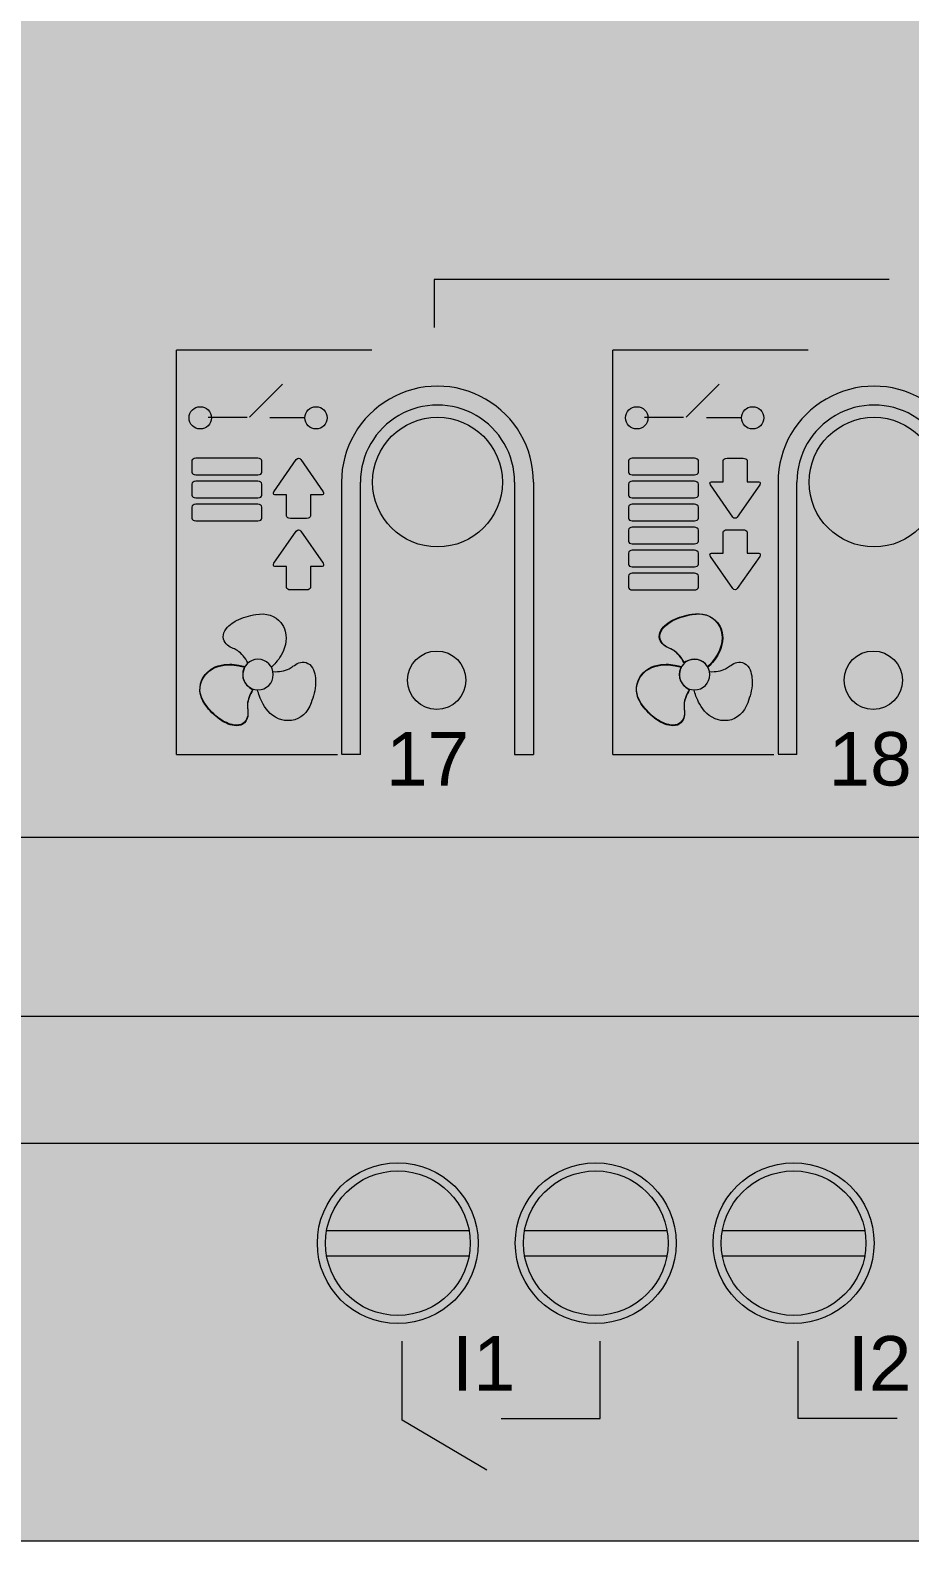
# Model space of a CAD drawing. Header units: millimetres. Extents: x 0 to 212, y 0 to 90.
# Drawn here: x 65.95 to 94.16, y 0 to 48.48 of the extents above; entities that cross this region are included whole.
import ezdxf

# ---------------------------------------------------------------- set-up
doc = ezdxf.new("R2010")
doc.units = ezdxf.units.MM
doc.styles.add('ZENNIO_PRINT', font='arial.ttf')

# ---------------------------------------------------------------- blocks, each defined once
blk = doc.blocks.new('ZENNIO_MAXINBOX_24_COLOURS')
at = {"true_color": 0xd7d9de}
blk.add_hatch(color=254, dxfattribs=at).paths.add_polyline_path([(0, -45), (211.6, -45), (211.6, 45), (0, 45)])
at = {"true_color": 0xe7e8ec}
blk.add_hatch(color=254, dxfattribs=at).paths.add_polyline_path([(0, -22.429), (211.6, -22.429), (211.6, 22.571), (0, 22.571)])
at = {"true_color": 0xcccfd6}
h = blk.add_hatch(color=254, dxfattribs=at)
edge = h.paths.add_edge_path()
edge.add_arc((79.015, -11.026), 2.081, 0, 360)
at = {"true_color": 0xfafbfd}
h = blk.add_hatch(color=7, dxfattribs=at)
edge = h.paths.add_edge_path()
edge.add_arc((79.015, -11.026), 1.861, 0, 360)
at = {"true_color": 0xcccfd6}
h = blk.add_hatch(color=254, dxfattribs=at)
edge = h.paths.add_edge_path()
edge.add_arc((93.015, -11.026), 2.081, 0, 360)
at = {"true_color": 0xfafbfd}
h = blk.add_hatch(color=7, dxfattribs=at)
edge = h.paths.add_edge_path()
edge.add_arc((93.015, -11.026), 1.861, 0, 360)
at = {"true_color": 0xffffff}
h = blk.add_hatch(color=7, dxfattribs=at)
edge = h.paths.add_edge_path()
edge.add_arc((78.655, -10.676), 1.16, 0, 360)
h = blk.add_hatch(color=7, dxfattribs=at)
edge = h.paths.add_edge_path()
edge.add_arc((92.655, -10.676), 1.16, 0, 360)
at = {"true_color": 0x223422}
h = blk.add_hatch(color=250, dxfattribs=at)
edge = h.paths.add_edge_path()
edge.add_arc((78.99, -17.383), 0.936, 0, 360)
h = blk.add_hatch(color=250, dxfattribs=at)
edge = h.paths.add_edge_path()
edge.add_arc((92.99, -17.383), 0.936, 0, 360)
at = {"true_color": 0x326927}
h = blk.add_hatch(color=89, dxfattribs=at)
edge = h.paths.add_edge_path()
edge.add_arc((79.17, -17.383), 0.515, 0, 360)
h = blk.add_hatch(color=89, dxfattribs=at)
edge = h.paths.add_edge_path()
edge.add_arc((93.17, -17.383), 0.515, 0, 360)
at = {"true_color": 0xc7cad0}
blk.add_hatch(color=9, dxfattribs=at).paths.add_polyline_path([(0, -28.172), (211.6, -28.172), (211.6, -22.429), (0, -22.429)])
at = {"true_color": 0xb9bcc3}
blk.add_hatch(color=9, dxfattribs=at).paths.add_polyline_path([(9.504, -32.245), (190.547, -32.245), (190.547, -28.172), (9.504, -28.172)])
at = {"true_color": 0xcbcdd3}
blk.add_hatch(color=254, dxfattribs=at).paths.add_polyline_path([(9.504, -45), (190.547, -45), (190.547, -32.245), (9.504, -32.245)])
at = {"true_color": 0x5d6365}
h = blk.add_hatch(color=251, dxfattribs=at)
edge = h.paths.add_edge_path()
edge.add_arc((77.742, -35.449), 2.58, 0, 360)
h = blk.add_hatch(color=251, dxfattribs=at)
edge = h.paths.add_edge_path()
edge.add_arc((84.091, -35.449), 2.58, 0, 360)
h = blk.add_hatch(color=251, dxfattribs=at)
edge = h.paths.add_edge_path()
edge.add_arc((90.436, -35.449), 2.58, 0, 360)
at = {"true_color": 0xb1b8b9}
h = blk.add_hatch(color=253, dxfattribs=at)
edge = h.paths.add_edge_path()
edge.add_arc((77.742, -35.449), 2.32, 0, 360)
h = blk.add_hatch(color=253, dxfattribs=at)
edge = h.paths.add_edge_path()
edge.add_arc((84.091, -35.449), 2.32, 0, 360)
h = blk.add_hatch(color=253, dxfattribs=at)
edge = h.paths.add_edge_path()
edge.add_arc((90.436, -35.449), 2.32, 0, 360)
at = {"true_color": 0x494f50}
for points in [[(75.458, -35.852), (80.026, -35.852), (80.026, -35.046), (75.458, -35.046)], [(81.807, -35.852), (86.375, -35.852), (86.375, -35.046), (81.807, -35.046)], [(88.152, -35.852), (92.72, -35.852), (92.72, -35.046), (88.152, -35.046)]]:
    blk.add_hatch(color=251, dxfattribs=at).paths.add_polyline_path(points)
blk = doc.blocks.new('ZIO-MB24_ENVOLVENTE')
at = {"color": 250, "lineweight": 18, "true_color": 0x3a3d42}
for p, q in [((75.936, -11.026), (75.936, -19.751)), ((76.543, -19.768), (76.543, -11.026)), ((81.487, -11.026), (81.487, -19.768)), ((82.094, -11.026), (82.094, -19.768)), ((89.936, -11.026), (89.936, -19.751)), ((90.543, -19.768), (90.543, -11.026)), ((76.543, -19.768), (75.936, -19.768)), ((81.487, -19.768), (82.094, -19.768)), ((90.543, -19.768), (89.936, -19.768)), ((90.543, -19.768), (89.936, -19.768)), ((211.6, -22.429), (0, -22.429)), ((190.547, -28.172), (9.504, -28.172)), ((9.504, -32.245), (190.547, -32.245)), ((0, -45), (211.6, -45))]:
    blk.add_line(p, q, dxfattribs=at)
for points in [[(75.457, -35.046), (80.027, -35.046)], [(81.806, -35.046), (86.376, -35.046)], [(88.151, -35.046), (92.721, -35.046)], [(75.457, -35.852), (80.027, -35.852)], [(81.806, -35.852), (86.376, -35.852)], [(88.151, -35.852), (92.721, -35.852)]]:
    blk.add_lwpolyline(points, dxfattribs=at)
for centre, radius in [((79.015, -11.026), 2.081), ((93.015, -11.026), 2.081), ((78.99, -17.383), 0.936), ((92.99, -17.383), 0.936), ((77.742, -35.449), 2.58), ((84.091, -35.449), 2.58), ((90.436, -35.449), 2.58), ((77.742, -35.449), 2.32), ((84.091, -35.449), 2.32), ((90.436, -35.449), 2.32)]:
    blk.add_circle(centre, radius, dxfattribs=at)
for centre, radius, end in [((79.015, -11.026), 3.079, 179.9989), ((93.015, -11.026), 3.079, 179.9989), ((79.015, -11.026), 2.472, 180.0034), ((93.015, -11.026), 2.472, 180.0034)]:
    blk.add_arc(centre, radius, 359.9989, end, dxfattribs=at)
blk = doc.blocks.new('ZIO-MB24_SERIGRAFIA')
at = {"lineweight": 15, "true_color": 0x161719}
h = blk.add_hatch(color=250, dxfattribs=at)
h.dxf.hatch_style = 1
h.paths.add_polyline_path([(71.762, -8.964, 1), (71.049, -8.964, 1)])
h = blk.add_hatch(color=250, dxfattribs=at)
h.dxf.hatch_style = 1
h.paths.add_polyline_path([(75.476, -8.964, 1), (74.763, -8.964, 1)])
h = blk.add_hatch(color=250, dxfattribs=at)
h.dxf.hatch_style = 1
h.paths.add_polyline_path([(85.762, -8.964, 1), (85.049, -8.964, 1)])
h = blk.add_hatch(color=250, dxfattribs=at)
h.dxf.hatch_style = 1
h.paths.add_polyline_path([(89.476, -8.964, 1), (88.763, -8.964, 1)])
h = blk.add_hatch(color=250, dxfattribs=at)
h.dxf.hatch_style = 2
edge = h.paths.add_edge_path()
edge.add_spline(control_points=[(71.262, -10.259), (71.194, -10.259), (71.138, -10.299), (71.138, -10.348), (71.138, -10.348), (71.138, -10.348), (71.138, -10.348), (71.138, -10.348), (71.138, -10.704), (71.138, -10.704), (71.138, -10.752), (71.194, -10.792), (71.262, -10.792), (71.262, -10.792), (71.262, -10.792), (71.262, -10.792), (71.262, -10.792), (73.256, -10.792), (73.256, -10.792), (73.325, -10.792), (73.381, -10.752), (73.381, -10.704), (73.381, -10.704), (73.381, -10.704), (73.381, -10.704), (73.381, -10.704), (73.381, -10.348), (73.381, -10.348), (73.381, -10.299), (73.325, -10.259), (73.256, -10.259), (73.256, -10.259), (73.256, -10.259), (73.256, -10.259), (73.256, -10.259), (71.262, -10.259), (71.262, -10.259)], knot_values=[0, 0, 0, 0, 1, 1, 1, 2, 2, 2, 3, 3, 3, 4, 4, 4, 5, 5, 5, 6, 6, 6, 7, 7, 7, 8, 8, 8, 9, 9, 9, 10, 10, 10, 11, 11, 11, 12, 12, 12, 12], degree=3, periodic=0)
h = blk.add_hatch(color=250, dxfattribs=at)
h.dxf.hatch_style = 2
edge = h.paths.add_edge_path()
edge.add_spline(control_points=[(75.345, -11.336), (75.345, -11.336), (74.628, -10.302), (74.628, -10.302), (74.589, -10.246), (74.526, -10.246), (74.488, -10.302), (74.488, -10.302), (73.771, -11.336), (73.771, -11.336), (73.735, -11.387), (73.747, -11.429), (73.796, -11.436), (73.796, -11.436), (74.175, -11.436), (74.175, -11.436), (74.175, -11.436), (74.175, -12.118), (74.175, -12.118), (74.175, -12.157), (74.232, -12.189), (74.302, -12.189), (74.302, -12.189), (74.813, -12.189), (74.813, -12.189), (74.883, -12.189), (74.941, -12.157), (74.941, -12.118), (74.941, -12.118), (74.941, -11.436), (74.941, -11.436), (74.941, -11.436), (75.32, -11.436), (75.32, -11.436), (75.368, -11.429), (75.381, -11.387), (75.345, -11.336)], knot_values=[0, 0, 0, 0, 1, 1, 1, 2, 2, 2, 3, 3, 3, 4, 4, 4, 5, 5, 5, 6, 6, 6, 7, 7, 7, 8, 8, 8, 9, 9, 9, 10, 10, 10, 11, 11, 11, 12, 12, 12, 12], degree=3, periodic=0)
h = blk.add_hatch(color=250, dxfattribs=at)
h.dxf.hatch_style = 2
edge = h.paths.add_edge_path()
edge.add_spline(control_points=[(85.262, -10.259), (85.194, -10.259), (85.138, -10.299), (85.138, -10.348), (85.138, -10.348), (85.138, -10.348), (85.138, -10.348), (85.138, -10.348), (85.138, -10.704), (85.138, -10.704), (85.138, -10.752), (85.194, -10.792), (85.262, -10.792), (85.262, -10.792), (85.262, -10.792), (85.262, -10.792), (85.262, -10.792), (87.256, -10.792), (87.256, -10.792), (87.325, -10.792), (87.381, -10.752), (87.381, -10.704), (87.381, -10.704), (87.381, -10.704), (87.381, -10.704), (87.381, -10.704), (87.381, -10.348), (87.381, -10.348), (87.381, -10.299), (87.325, -10.259), (87.256, -10.259), (87.256, -10.259), (87.256, -10.259), (87.256, -10.259), (87.256, -10.259), (85.262, -10.259), (85.262, -10.259)], knot_values=[0, 0, 0, 0, 1, 1, 1, 2, 2, 2, 3, 3, 3, 4, 4, 4, 5, 5, 5, 6, 6, 6, 7, 7, 7, 8, 8, 8, 9, 9, 9, 10, 10, 10, 11, 11, 11, 12, 12, 12, 12], degree=3, periodic=0)
h = blk.add_hatch(color=250, dxfattribs=at)
h.dxf.hatch_style = 2
edge = h.paths.add_edge_path()
edge.add_spline(control_points=[(87.773, -11.113), (87.773, -11.113), (88.49, -12.147), (88.49, -12.147), (88.528, -12.202), (88.591, -12.202), (88.63, -12.147), (88.63, -12.147), (89.347, -11.113), (89.347, -11.113), (89.382, -11.062), (89.37, -11.019), (89.322, -11.013), (89.322, -11.013), (88.943, -11.013), (88.943, -11.013), (88.943, -11.013), (88.943, -10.33), (88.943, -10.33), (88.943, -10.292), (88.885, -10.26), (88.815, -10.26), (88.815, -10.26), (88.304, -10.26), (88.304, -10.26), (88.234, -10.26), (88.177, -10.292), (88.177, -10.33), (88.177, -10.33), (88.177, -11.013), (88.177, -11.013), (88.177, -11.013), (87.797, -11.013), (87.797, -11.013), (87.749, -11.019), (87.737, -11.062), (87.773, -11.113)], knot_values=[0, 0, 0, 0, 1, 1, 1, 2, 2, 2, 3, 3, 3, 4, 4, 4, 5, 5, 5, 6, 6, 6, 7, 7, 7, 8, 8, 8, 9, 9, 9, 10, 10, 10, 11, 11, 11, 12, 12, 12, 12], degree=3, periodic=0)
h = blk.add_hatch(color=250, dxfattribs=at)
h.dxf.hatch_style = 2
edge = h.paths.add_edge_path()
edge.add_spline(control_points=[(71.262, -10.998), (71.194, -10.998), (71.138, -11.038), (71.138, -11.087), (71.138, -11.087), (71.138, -11.087), (71.138, -11.087), (71.138, -11.087), (71.138, -11.442), (71.138, -11.442), (71.138, -11.491), (71.194, -11.531), (71.262, -11.531), (71.262, -11.531), (71.262, -11.531), (71.262, -11.531), (71.262, -11.531), (73.256, -11.531), (73.256, -11.531), (73.325, -11.531), (73.381, -11.491), (73.381, -11.442), (73.381, -11.442), (73.381, -11.442), (73.381, -11.442), (73.381, -11.442), (73.381, -11.087), (73.381, -11.087), (73.381, -11.038), (73.325, -10.998), (73.256, -10.998), (73.256, -10.998), (73.256, -10.998), (73.256, -10.998), (73.256, -10.998), (71.262, -10.998), (71.262, -10.998)], knot_values=[0, 0, 0, 0, 1, 1, 1, 2, 2, 2, 3, 3, 3, 4, 4, 4, 5, 5, 5, 6, 6, 6, 7, 7, 7, 8, 8, 8, 9, 9, 9, 10, 10, 10, 11, 11, 11, 12, 12, 12, 12], degree=3, periodic=0)
h = blk.add_hatch(color=250, dxfattribs=at)
h.dxf.hatch_style = 2
edge = h.paths.add_edge_path()
edge.add_spline(control_points=[(85.262, -10.998), (85.194, -10.998), (85.138, -11.038), (85.138, -11.087), (85.138, -11.087), (85.138, -11.087), (85.138, -11.087), (85.138, -11.087), (85.138, -11.442), (85.138, -11.442), (85.138, -11.491), (85.194, -11.531), (85.262, -11.531), (85.262, -11.531), (85.262, -11.531), (85.262, -11.531), (85.262, -11.531), (87.256, -11.531), (87.256, -11.531), (87.325, -11.531), (87.381, -11.491), (87.381, -11.442), (87.381, -11.442), (87.381, -11.442), (87.381, -11.442), (87.381, -11.442), (87.381, -11.087), (87.381, -11.087), (87.381, -11.038), (87.325, -10.998), (87.256, -10.998), (87.256, -10.998), (87.256, -10.998), (87.256, -10.998), (87.256, -10.998), (85.262, -10.998), (85.262, -10.998)], knot_values=[0, 0, 0, 0, 1, 1, 1, 2, 2, 2, 3, 3, 3, 4, 4, 4, 5, 5, 5, 6, 6, 6, 7, 7, 7, 8, 8, 8, 9, 9, 9, 10, 10, 10, 11, 11, 11, 12, 12, 12, 12], degree=3, periodic=0)
h = blk.add_hatch(color=250, dxfattribs=at)
h.dxf.hatch_style = 2
edge = h.paths.add_edge_path()
edge.add_spline(control_points=[(71.262, -11.736), (71.194, -11.736), (71.138, -11.776), (71.138, -11.825), (71.138, -11.825), (71.138, -11.825), (71.138, -11.825), (71.138, -11.825), (71.138, -12.18), (71.138, -12.18), (71.138, -12.229), (71.194, -12.269), (71.262, -12.269), (71.262, -12.269), (71.262, -12.269), (71.262, -12.269), (71.262, -12.269), (73.256, -12.269), (73.256, -12.269), (73.325, -12.269), (73.381, -12.229), (73.381, -12.18), (73.381, -12.18), (73.381, -12.18), (73.381, -12.18), (73.381, -12.18), (73.381, -11.825), (73.381, -11.825), (73.381, -11.776), (73.325, -11.736), (73.256, -11.736), (73.256, -11.736), (73.256, -11.736), (73.256, -11.736), (73.256, -11.736), (71.262, -11.736), (71.262, -11.736)], knot_values=[0, 0, 0, 0, 1, 1, 1, 2, 2, 2, 3, 3, 3, 4, 4, 4, 5, 5, 5, 6, 6, 6, 7, 7, 7, 8, 8, 8, 9, 9, 9, 10, 10, 10, 11, 11, 11, 12, 12, 12, 12], degree=3, periodic=0)
h = blk.add_hatch(color=250, dxfattribs=at)
h.dxf.hatch_style = 2
edge = h.paths.add_edge_path()
edge.add_spline(control_points=[(85.262, -11.736), (85.194, -11.736), (85.138, -11.776), (85.138, -11.825), (85.138, -11.825), (85.138, -11.825), (85.138, -11.825), (85.138, -11.825), (85.138, -12.18), (85.138, -12.18), (85.138, -12.229), (85.194, -12.269), (85.262, -12.269), (85.262, -12.269), (85.262, -12.269), (85.262, -12.269), (85.262, -12.269), (87.256, -12.269), (87.256, -12.269), (87.325, -12.269), (87.381, -12.229), (87.381, -12.18), (87.381, -12.18), (87.381, -12.18), (87.381, -12.18), (87.381, -12.18), (87.381, -11.825), (87.381, -11.825), (87.381, -11.776), (87.325, -11.736), (87.256, -11.736), (87.256, -11.736), (87.256, -11.736), (87.256, -11.736), (87.256, -11.736), (85.262, -11.736), (85.262, -11.736)], knot_values=[0, 0, 0, 0, 1, 1, 1, 2, 2, 2, 3, 3, 3, 4, 4, 4, 5, 5, 5, 6, 6, 6, 7, 7, 7, 8, 8, 8, 9, 9, 9, 10, 10, 10, 11, 11, 11, 12, 12, 12, 12], degree=3, periodic=0)
h = blk.add_hatch(color=250, dxfattribs=at)
h.dxf.hatch_style = 2
edge = h.paths.add_edge_path()
edge.add_spline(control_points=[(75.345, -13.632), (75.345, -13.632), (74.628, -12.598), (74.628, -12.598), (74.589, -12.542), (74.526, -12.542), (74.488, -12.598), (74.488, -12.598), (73.771, -13.632), (73.771, -13.632), (73.735, -13.683), (73.747, -13.726), (73.796, -13.732), (73.796, -13.732), (74.175, -13.732), (74.175, -13.732), (74.175, -13.732), (74.175, -14.415), (74.175, -14.415), (74.175, -14.454), (74.232, -14.485), (74.302, -14.485), (74.302, -14.485), (74.813, -14.485), (74.813, -14.485), (74.883, -14.485), (74.941, -14.454), (74.941, -14.415), (74.941, -14.415), (74.941, -13.732), (74.941, -13.732), (74.941, -13.732), (75.32, -13.732), (75.32, -13.732), (75.368, -13.726), (75.381, -13.683), (75.345, -13.632)], knot_values=[0, 0, 0, 0, 1, 1, 1, 2, 2, 2, 3, 3, 3, 4, 4, 4, 5, 5, 5, 6, 6, 6, 7, 7, 7, 8, 8, 8, 9, 9, 9, 10, 10, 10, 11, 11, 11, 12, 12, 12, 12], degree=3, periodic=0)
h = blk.add_hatch(color=250, dxfattribs=at)
h.dxf.hatch_style = 2
edge = h.paths.add_edge_path()
edge.add_spline(control_points=[(85.262, -12.475), (85.194, -12.475), (85.138, -12.515), (85.138, -12.564), (85.138, -12.564), (85.138, -12.564), (85.138, -12.564), (85.138, -12.564), (85.138, -12.919), (85.138, -12.919), (85.138, -12.968), (85.194, -13.008), (85.262, -13.008), (85.262, -13.008), (85.262, -13.008), (85.262, -13.008), (85.262, -13.008), (87.256, -13.008), (87.256, -13.008), (87.325, -13.008), (87.381, -12.968), (87.381, -12.919), (87.381, -12.919), (87.381, -12.919), (87.381, -12.919), (87.381, -12.919), (87.381, -12.564), (87.381, -12.564), (87.381, -12.515), (87.325, -12.475), (87.256, -12.475), (87.256, -12.475), (87.256, -12.475), (87.256, -12.475), (87.256, -12.475), (85.262, -12.475), (85.262, -12.475)], knot_values=[0, 0, 0, 0, 1, 1, 1, 2, 2, 2, 3, 3, 3, 4, 4, 4, 5, 5, 5, 6, 6, 6, 7, 7, 7, 8, 8, 8, 9, 9, 9, 10, 10, 10, 11, 11, 11, 12, 12, 12, 12], degree=3, periodic=0)
h = blk.add_hatch(color=250, dxfattribs=at)
h.dxf.hatch_style = 2
edge = h.paths.add_edge_path()
edge.add_spline(control_points=[(87.773, -13.409), (87.773, -13.409), (88.49, -14.443), (88.49, -14.443), (88.528, -14.499), (88.591, -14.499), (88.63, -14.443), (88.63, -14.443), (89.347, -13.409), (89.347, -13.409), (89.382, -13.358), (89.37, -13.315), (89.322, -13.309), (89.322, -13.309), (88.943, -13.309), (88.943, -13.309), (88.943, -13.309), (88.943, -12.626), (88.943, -12.626), (88.943, -12.588), (88.885, -12.556), (88.815, -12.556), (88.815, -12.556), (88.304, -12.556), (88.304, -12.556), (88.234, -12.556), (88.177, -12.588), (88.177, -12.626), (88.177, -12.626), (88.177, -13.309), (88.177, -13.309), (88.177, -13.309), (87.797, -13.309), (87.797, -13.309), (87.749, -13.315), (87.737, -13.358), (87.773, -13.409)], knot_values=[0, 0, 0, 0, 1, 1, 1, 2, 2, 2, 3, 3, 3, 4, 4, 4, 5, 5, 5, 6, 6, 6, 7, 7, 7, 8, 8, 8, 9, 9, 9, 10, 10, 10, 11, 11, 11, 12, 12, 12, 12], degree=3, periodic=0)
h = blk.add_hatch(color=250, dxfattribs=at)
h.dxf.hatch_style = 2
edge = h.paths.add_edge_path()
edge.add_spline(control_points=[(85.262, -13.213), (85.194, -13.213), (85.138, -13.253), (85.138, -13.302), (85.138, -13.302), (85.138, -13.302), (85.138, -13.302), (85.138, -13.302), (85.138, -13.657), (85.138, -13.657), (85.138, -13.706), (85.194, -13.746), (85.262, -13.746), (85.262, -13.746), (85.262, -13.746), (85.262, -13.746), (85.262, -13.746), (87.256, -13.746), (87.256, -13.746), (87.325, -13.746), (87.381, -13.706), (87.381, -13.657), (87.381, -13.657), (87.381, -13.657), (87.381, -13.657), (87.381, -13.657), (87.381, -13.302), (87.381, -13.302), (87.381, -13.253), (87.325, -13.213), (87.256, -13.213), (87.256, -13.213), (87.256, -13.213), (87.256, -13.213), (87.256, -13.213), (85.262, -13.213), (85.262, -13.213)], knot_values=[0, 0, 0, 0, 1, 1, 1, 2, 2, 2, 3, 3, 3, 4, 4, 4, 5, 5, 5, 6, 6, 6, 7, 7, 7, 8, 8, 8, 9, 9, 9, 10, 10, 10, 11, 11, 11, 12, 12, 12, 12], degree=3, periodic=0)
h = blk.add_hatch(color=250, dxfattribs=at)
h.dxf.hatch_style = 2
edge = h.paths.add_edge_path()
edge.add_spline(control_points=[(85.262, -13.951), (85.194, -13.951), (85.138, -13.992), (85.138, -14.04), (85.138, -14.04), (85.138, -14.04), (85.138, -14.04), (85.138, -14.04), (85.138, -14.396), (85.138, -14.396), (85.138, -14.445), (85.194, -14.485), (85.262, -14.485), (85.262, -14.485), (85.262, -14.485), (85.262, -14.485), (85.262, -14.485), (87.256, -14.485), (87.256, -14.485), (87.325, -14.485), (87.381, -14.445), (87.381, -14.396), (87.381, -14.396), (87.381, -14.396), (87.381, -14.396), (87.381, -14.396), (87.381, -14.04), (87.381, -14.04), (87.381, -13.992), (87.325, -13.951), (87.256, -13.951), (87.256, -13.951), (87.256, -13.951), (87.256, -13.951), (87.256, -13.951), (85.262, -13.951), (85.262, -13.951)], knot_values=[0, 0, 0, 0, 1, 1, 1, 2, 2, 2, 3, 3, 3, 4, 4, 4, 5, 5, 5, 6, 6, 6, 7, 7, 7, 8, 8, 8, 9, 9, 9, 10, 10, 10, 11, 11, 11, 12, 12, 12, 12], degree=3, periodic=0)
h = blk.add_hatch(color=250, dxfattribs=at)
h.dxf.hatch_style = 2
edge = h.paths.add_edge_path()
edge.add_spline(control_points=[(86.913, -16.819), (86.832, -16.654), (86.713, -16.511), (86.58, -16.423), (86.542, -16.398), (86.497, -16.377), (86.448, -16.355), (86.323, -16.295), (86.182, -16.229), (86.137, -16.052), (86.114, -15.964), (86.13, -15.873), (86.181, -15.784), (86.271, -15.629), (86.45, -15.513), (86.547, -15.459), (86.742, -15.351), (86.97, -15.299), (87.169, -15.265), (87.501, -15.205), (87.796, -15.3), (87.975, -15.526), (88.035, -15.602), (88.086, -15.703), (88.115, -15.801), (88.199, -16.102), (88.089, -16.387), (87.981, -16.574), (87.934, -16.656), (87.877, -16.735), (87.814, -16.81), (87.766, -16.864), (87.72, -16.913), (87.675, -16.956), (87.675, -16.956), (87.531, -16.73), (87.306, -16.716), (87.103, -16.703), (86.913, -16.819), (86.913, -16.819)], knot_values=[0, 0, 0, 0, 1, 1, 1, 2, 2, 2, 3, 3, 3, 4, 4, 4, 5, 5, 5, 6, 6, 6, 7, 7, 7, 8, 8, 8, 9, 9, 9, 10, 10, 10, 11, 11, 11, 12, 12, 12, 13, 13, 13, 13], degree=3, periodic=0)
h = blk.add_hatch(color=250, dxfattribs=at)
h.dxf.hatch_style = 2
edge = h.paths.add_edge_path()
edge.add_spline(control_points=[(73.098, -17.694), (72.995, -17.847), (72.931, -18.021), (72.921, -18.18), (72.919, -18.226), (72.923, -18.276), (72.928, -18.329), (72.939, -18.467), (72.952, -18.622), (72.821, -18.75), (72.756, -18.813), (72.67, -18.845), (72.567, -18.845), (72.388, -18.845), (72.198, -18.748), (72.103, -18.691), (71.912, -18.576), (71.753, -18.404), (71.624, -18.249), (71.406, -17.992), (71.34, -17.689), (71.447, -17.421), (71.483, -17.331), (71.544, -17.236), (71.615, -17.163), (71.834, -16.938), (72.135, -16.892), (72.351, -16.892), (72.446, -16.892), (72.543, -16.901), (72.639, -16.919), (72.71, -16.933), (72.776, -16.948), (72.835, -16.966), (72.835, -16.966), (72.711, -17.204), (72.812, -17.406), (72.902, -17.588), (73.098, -17.694), (73.098, -17.694)], knot_values=[0, 0, 0, 0, 1, 1, 1, 2, 2, 2, 3, 3, 3, 4, 4, 4, 5, 5, 5, 6, 6, 6, 7, 7, 7, 8, 8, 8, 9, 9, 9, 10, 10, 10, 11, 11, 11, 12, 12, 12, 13, 13, 13, 13], degree=3, periodic=0)
h = blk.add_hatch(color=250, dxfattribs=at)
h.dxf.hatch_style = 2
edge = h.paths.add_edge_path()
edge.add_spline(control_points=[(87.098, -17.694), (86.995, -17.847), (86.931, -18.021), (86.921, -18.18), (86.919, -18.226), (86.923, -18.276), (86.928, -18.329), (86.939, -18.467), (86.952, -18.622), (86.821, -18.75), (86.756, -18.813), (86.67, -18.845), (86.567, -18.845), (86.388, -18.845), (86.198, -18.748), (86.103, -18.691), (85.912, -18.576), (85.753, -18.404), (85.624, -18.249), (85.406, -17.992), (85.34, -17.689), (85.447, -17.421), (85.483, -17.331), (85.544, -17.236), (85.615, -17.163), (85.834, -16.938), (86.135, -16.892), (86.351, -16.892), (86.446, -16.892), (86.543, -16.901), (86.639, -16.919), (86.71, -16.933), (86.776, -16.948), (86.835, -16.966), (86.835, -16.966), (86.711, -17.204), (86.812, -17.406), (86.902, -17.588), (87.098, -17.694), (87.098, -17.694)], knot_values=[0, 0, 0, 0, 1, 1, 1, 2, 2, 2, 3, 3, 3, 4, 4, 4, 5, 5, 5, 6, 6, 6, 7, 7, 7, 8, 8, 8, 9, 9, 9, 10, 10, 10, 11, 11, 11, 12, 12, 12, 13, 13, 13, 13], degree=3, periodic=0)
h = blk.add_hatch(color=250, dxfattribs=at)
h.dxf.hatch_style = 2
h.paths.add_polyline_path([(82.407, -43.003), (83.318, -41.424), (84.23, -43.003)])
h = blk.add_hatch(color=250, dxfattribs=at)
h.dxf.hatch_style = 2
h.paths.add_polyline_path([(90.578, -41.425), (91.49, -43.003), (92.402, -41.425)])
at = {"color": 250, "lineweight": 15, "true_color": 0x161719}
for p, q in [((93.498, -4.521), (78.908, -4.521)), ((78.908, -4.521), (78.908, -6.063)), ((76.905, -6.79), (70.643, -6.79)), ((70.643, -19.768), (70.643, -6.79)), ((90.905, -6.79), (84.643, -6.79)), ((84.643, -19.768), (84.643, -6.79)), ((74.045, -7.881), (72.985, -8.942)), ((88.045, -7.881), (86.985, -8.942)), ((72.906, -8.954), (71.656, -8.954)), ((74.763, -8.964), (73.639, -8.964)), ((86.906, -8.954), (85.656, -8.954)), ((88.763, -8.964), (87.639, -8.964)), ((72.931, -16.83), (72.931, -16.83)), ((86.931, -16.83), (86.931, -16.83)), ((73.745, -17.107), (73.745, -17.107)), ((70.643, -19.768), (75.805, -19.768)), ((84.643, -19.768), (89.805, -19.768)), ((77.877, -41.133), (77.877, -38.595)), ((84.23, -41.071), (84.23, -38.595)), ((90.578, -41.071), (90.578, -38.595)), ((80.594, -42.732), (77.877, -41.133)), ((81.054, -41.071), (84.23, -41.071)), ((93.754, -41.071), (90.578, -41.071))]:
    blk.add_line(p, q, dxfattribs=at)
for centre in [(71.406, -8.964), (75.12, -8.964), (85.406, -8.964), (89.12, -8.964)]:
    blk.add_circle(centre, 0.357, dxfattribs=at)
for points in [[(71.262, -10.259), (71.194, -10.259), (71.138, -10.299), (71.138, -10.348)], [(71.138, -10.348), (71.138, -10.348), (71.138, -10.704), (71.138, -10.704)], [(73.256, -10.259), (73.256, -10.259), (71.262, -10.259), (71.262, -10.259)], [(73.381, -10.348), (73.381, -10.299), (73.325, -10.259), (73.256, -10.259)], [(73.381, -10.704), (73.381, -10.704), (73.381, -10.348), (73.381, -10.348)], [(85.262, -10.259), (85.194, -10.259), (85.138, -10.299), (85.138, -10.348)], [(85.138, -10.348), (85.138, -10.348), (85.138, -10.704), (85.138, -10.704)], [(87.256, -10.259), (87.256, -10.259), (85.262, -10.259), (85.262, -10.259)], [(87.381, -10.348), (87.381, -10.299), (87.325, -10.259), (87.256, -10.259)], [(87.381, -10.704), (87.381, -10.704), (87.381, -10.348), (87.381, -10.348)], [(71.138, -10.704), (71.138, -10.752), (71.194, -10.792), (71.262, -10.792)], [(71.262, -10.998), (71.194, -10.998), (71.138, -11.038), (71.138, -11.087)], [(71.138, -11.087), (71.138, -11.087), (71.138, -11.442), (71.138, -11.442)], [(71.262, -10.792), (71.262, -10.792), (73.256, -10.792), (73.256, -10.792)], [(73.256, -10.998), (73.256, -10.998), (71.262, -10.998), (71.262, -10.998)], [(73.256, -10.792), (73.325, -10.792), (73.381, -10.752), (73.381, -10.704)], [(73.381, -11.087), (73.381, -11.038), (73.325, -10.998), (73.256, -10.998)], [(73.381, -11.442), (73.381, -11.442), (73.381, -11.087), (73.381, -11.087)], [(85.138, -10.704), (85.138, -10.752), (85.194, -10.792), (85.262, -10.792)], [(85.262, -10.998), (85.194, -10.998), (85.138, -11.038), (85.138, -11.087)], [(85.138, -11.087), (85.138, -11.087), (85.138, -11.442), (85.138, -11.442)], [(85.262, -10.792), (85.262, -10.792), (87.256, -10.792), (87.256, -10.792)], [(87.256, -10.998), (87.256, -10.998), (85.262, -10.998), (85.262, -10.998)], [(87.256, -10.792), (87.325, -10.792), (87.381, -10.752), (87.381, -10.704)], [(87.381, -11.087), (87.381, -11.038), (87.325, -10.998), (87.256, -10.998)], [(87.381, -11.442), (87.381, -11.442), (87.381, -11.087), (87.381, -11.087)], [(71.138, -11.442), (71.138, -11.491), (71.194, -11.531), (71.262, -11.531)], [(71.262, -11.531), (71.262, -11.531), (73.256, -11.531), (73.256, -11.531)], [(73.256, -11.531), (73.325, -11.531), (73.381, -11.491), (73.381, -11.442)], [(85.138, -11.442), (85.138, -11.491), (85.194, -11.531), (85.262, -11.531)], [(85.262, -11.531), (85.262, -11.531), (87.256, -11.531), (87.256, -11.531)], [(87.256, -11.531), (87.325, -11.531), (87.381, -11.491), (87.381, -11.442)], [(71.262, -11.736), (71.194, -11.736), (71.138, -11.776), (71.138, -11.825)], [(71.138, -11.825), (71.138, -11.825), (71.138, -12.18), (71.138, -12.18)], [(73.256, -11.736), (73.256, -11.736), (71.262, -11.736), (71.262, -11.736)], [(73.381, -11.825), (73.381, -11.776), (73.325, -11.736), (73.256, -11.736)], [(73.381, -12.18), (73.381, -12.18), (73.381, -11.825), (73.381, -11.825)], [(85.262, -11.736), (85.194, -11.736), (85.138, -11.776), (85.138, -11.825)], [(85.138, -11.825), (85.138, -11.825), (85.138, -12.18), (85.138, -12.18)], [(87.256, -11.736), (87.256, -11.736), (85.262, -11.736), (85.262, -11.736)], [(87.381, -11.825), (87.381, -11.776), (87.325, -11.736), (87.256, -11.736)], [(87.381, -12.18), (87.381, -12.18), (87.381, -11.825), (87.381, -11.825)], [(71.138, -12.18), (71.138, -12.229), (71.194, -12.269), (71.262, -12.269)], [(71.262, -12.269), (71.262, -12.269), (73.256, -12.269), (73.256, -12.269)], [(73.256, -12.269), (73.325, -12.269), (73.381, -12.229), (73.381, -12.18)], [(85.138, -12.18), (85.138, -12.229), (85.194, -12.269), (85.262, -12.269)], [(85.262, -12.475), (85.194, -12.475), (85.138, -12.515), (85.138, -12.564)], [(85.138, -12.564), (85.138, -12.564), (85.138, -12.919), (85.138, -12.919)], [(85.262, -12.269), (85.262, -12.269), (87.256, -12.269), (87.256, -12.269)], [(87.256, -12.475), (87.256, -12.475), (85.262, -12.475), (85.262, -12.475)], [(87.256, -12.269), (87.325, -12.269), (87.381, -12.229), (87.381, -12.18)], [(87.381, -12.564), (87.381, -12.515), (87.325, -12.475), (87.256, -12.475)], [(87.381, -12.919), (87.381, -12.919), (87.381, -12.564), (87.381, -12.564)], [(85.138, -12.919), (85.138, -12.968), (85.194, -13.008), (85.262, -13.008)], [(85.262, -13.008), (85.262, -13.008), (87.256, -13.008), (87.256, -13.008)], [(87.256, -13.008), (87.325, -13.008), (87.381, -12.968), (87.381, -12.919)], [(85.262, -13.213), (85.194, -13.213), (85.138, -13.253), (85.138, -13.302)], [(85.138, -13.302), (85.138, -13.302), (85.138, -13.657), (85.138, -13.657)], [(87.256, -13.213), (87.256, -13.213), (85.262, -13.213), (85.262, -13.213)], [(87.381, -13.302), (87.381, -13.253), (87.325, -13.213), (87.256, -13.213)], [(87.381, -13.657), (87.381, -13.657), (87.381, -13.302), (87.381, -13.302)], [(85.138, -13.657), (85.138, -13.706), (85.194, -13.746), (85.262, -13.746)], [(85.262, -13.951), (85.194, -13.951), (85.138, -13.992), (85.138, -14.04)], [(85.138, -14.04), (85.138, -14.04), (85.138, -14.396), (85.138, -14.396)], [(85.262, -13.746), (85.262, -13.746), (87.256, -13.746), (87.256, -13.746)], [(87.256, -13.951), (87.256, -13.951), (85.262, -13.951), (85.262, -13.951)], [(87.256, -13.746), (87.325, -13.746), (87.381, -13.706), (87.381, -13.657)], [(87.381, -14.04), (87.381, -13.992), (87.325, -13.951), (87.256, -13.951)], [(87.381, -14.396), (87.381, -14.396), (87.381, -14.04), (87.381, -14.04)], [(85.138, -14.396), (85.138, -14.445), (85.194, -14.485), (85.262, -14.485)], [(85.262, -14.485), (85.262, -14.485), (87.256, -14.485), (87.256, -14.485)], [(87.256, -14.485), (87.325, -14.485), (87.381, -14.445), (87.381, -14.396)], [(86.181, -15.784), (86.271, -15.629), (86.45, -15.513), (86.547, -15.459)], [(86.547, -15.459), (86.742, -15.351), (86.97, -15.299), (87.169, -15.265)], [(87.169, -15.265), (87.501, -15.205), (87.796, -15.3), (87.975, -15.526)], [(86.137, -16.052), (86.114, -15.964), (86.13, -15.873), (86.181, -15.784)], [(87.975, -15.526), (88.035, -15.602), (88.086, -15.703), (88.115, -15.801)], [(88.115, -15.801), (88.199, -16.102), (88.089, -16.387), (87.981, -16.574)], [(86.448, -16.355), (86.323, -16.295), (86.182, -16.229), (86.137, -16.052)], [(86.58, -16.423), (86.542, -16.398), (86.497, -16.377), (86.448, -16.355)], [(86.913, -16.819), (86.832, -16.654), (86.713, -16.511), (86.58, -16.423)], [(72.639, -16.919), (72.71, -16.933), (72.776, -16.948), (72.835, -16.966)], [(72.835, -16.966), (72.835, -16.966), (72.711, -17.204), (72.812, -17.406)], [(86.639, -16.919), (86.71, -16.933), (86.776, -16.948), (86.835, -16.966)], [(86.835, -16.966), (86.835, -16.966), (86.711, -17.204), (86.812, -17.406)], [(87.306, -16.716), (87.103, -16.703), (86.913, -16.819), (86.913, -16.819)], [(87.675, -16.956), (87.675, -16.956), (87.531, -16.73), (87.306, -16.716)], [(87.814, -16.81), (87.766, -16.864), (87.72, -16.913), (87.675, -16.956)], [(87.981, -16.574), (87.934, -16.656), (87.877, -16.735), (87.814, -16.81)], [(71.624, -18.249), (71.406, -17.992), (71.34, -17.689), (71.447, -17.421)], [(71.447, -17.421), (71.483, -17.331), (71.544, -17.236), (71.615, -17.163)], [(72.812, -17.406), (72.902, -17.588), (73.098, -17.694), (73.098, -17.694)], [(85.624, -18.249), (85.406, -17.992), (85.34, -17.689), (85.447, -17.421)], [(85.447, -17.421), (85.483, -17.331), (85.544, -17.236), (85.615, -17.163)], [(86.812, -17.406), (86.902, -17.588), (87.098, -17.694), (87.098, -17.694)], [(73.098, -17.694), (72.995, -17.847), (72.931, -18.021), (72.921, -18.18)], [(87.098, -17.694), (86.995, -17.847), (86.931, -18.021), (86.921, -18.18)], [(72.103, -18.691), (71.912, -18.576), (71.753, -18.404), (71.624, -18.249)], [(72.928, -18.329), (72.939, -18.467), (72.952, -18.622), (72.821, -18.75)], [(72.921, -18.18), (72.919, -18.226), (72.923, -18.276), (72.928, -18.329)], [(86.103, -18.691), (85.912, -18.576), (85.753, -18.404), (85.624, -18.249)], [(86.928, -18.329), (86.939, -18.467), (86.952, -18.622), (86.821, -18.75)], [(86.921, -18.18), (86.919, -18.226), (86.923, -18.276), (86.928, -18.329)]]:
    blk.add_open_spline(points, degree=3, dxfattribs=at)
for points, knots in [([(75.345, -11.336), (75.345, -11.336), (74.628, -10.302), (74.628, -10.302), (74.589, -10.246), (74.526, -10.246), (74.488, -10.302), (74.488, -10.302), (73.771, -11.336), (73.771, -11.336), (73.735, -11.387), (73.747, -11.429), (73.796, -11.436), (73.796, -11.436), (74.175, -11.436), (74.175, -11.436), (74.175, -11.436), (74.175, -12.118), (74.175, -12.118), (74.175, -12.157), (74.232, -12.189), (74.302, -12.189), (74.302, -12.189), (74.813, -12.189), (74.813, -12.189), (74.883, -12.189), (74.941, -12.157), (74.941, -12.118), (74.941, -12.118), (74.941, -11.436), (74.941, -11.436), (74.941, -11.436), (75.32, -11.436), (75.32, -11.436), (75.368, -11.429), (75.381, -11.387), (75.345, -11.336)], [0, 0, 0, 0, 1, 1, 1, 2, 2, 2, 3, 3, 3, 4, 4, 4, 5, 5, 5, 6, 6, 6, 7, 7, 7, 8, 8, 8, 9, 9, 9, 10, 10, 10, 11, 11, 11, 12, 12, 12, 12]), ([(87.773, -11.113), (87.773, -11.113), (88.49, -12.147), (88.49, -12.147), (88.528, -12.202), (88.591, -12.202), (88.63, -12.147), (88.63, -12.147), (89.347, -11.113), (89.347, -11.113), (89.382, -11.062), (89.37, -11.019), (89.322, -11.013), (89.322, -11.013), (88.943, -11.013), (88.943, -11.013), (88.943, -11.013), (88.943, -10.33), (88.943, -10.33), (88.943, -10.292), (88.885, -10.26), (88.815, -10.26), (88.815, -10.26), (88.304, -10.26), (88.304, -10.26), (88.234, -10.26), (88.177, -10.292), (88.177, -10.33), (88.177, -10.33), (88.177, -11.013), (88.177, -11.013), (88.177, -11.013), (87.797, -11.013), (87.797, -11.013), (87.749, -11.019), (87.737, -11.062), (87.773, -11.113)], [0, 0, 0, 0, 1, 1, 1, 2, 2, 2, 3, 3, 3, 4, 4, 4, 5, 5, 5, 6, 6, 6, 7, 7, 7, 8, 8, 8, 9, 9, 9, 10, 10, 10, 11, 11, 11, 12, 12, 12, 12]), ([(75.345, -13.632), (75.345, -13.632), (74.628, -12.598), (74.628, -12.598), (74.589, -12.542), (74.526, -12.542), (74.488, -12.598), (74.488, -12.598), (73.771, -13.632), (73.771, -13.632), (73.735, -13.683), (73.747, -13.726), (73.796, -13.732), (73.796, -13.732), (74.175, -13.732), (74.175, -13.732), (74.175, -13.732), (74.175, -14.415), (74.175, -14.415), (74.175, -14.454), (74.232, -14.485), (74.302, -14.485), (74.302, -14.485), (74.813, -14.485), (74.813, -14.485), (74.883, -14.485), (74.941, -14.454), (74.941, -14.415), (74.941, -14.415), (74.941, -13.732), (74.941, -13.732), (74.941, -13.732), (75.32, -13.732), (75.32, -13.732), (75.368, -13.726), (75.381, -13.683), (75.345, -13.632)], [0, 0, 0, 0, 1, 1, 1, 2, 2, 2, 3, 3, 3, 4, 4, 4, 5, 5, 5, 6, 6, 6, 7, 7, 7, 8, 8, 8, 9, 9, 9, 10, 10, 10, 11, 11, 11, 12, 12, 12, 12]), ([(87.773, -13.409), (87.773, -13.409), (88.49, -14.443), (88.49, -14.443), (88.528, -14.499), (88.591, -14.499), (88.63, -14.443), (88.63, -14.443), (89.347, -13.409), (89.347, -13.409), (89.382, -13.358), (89.37, -13.315), (89.322, -13.309), (89.322, -13.309), (88.943, -13.309), (88.943, -13.309), (88.943, -13.309), (88.943, -12.626), (88.943, -12.626), (88.943, -12.588), (88.885, -12.556), (88.815, -12.556), (88.815, -12.556), (88.304, -12.556), (88.304, -12.556), (88.234, -12.556), (88.177, -12.588), (88.177, -12.626), (88.177, -12.626), (88.177, -13.309), (88.177, -13.309), (88.177, -13.309), (87.797, -13.309), (87.797, -13.309), (87.749, -13.315), (87.737, -13.358), (87.773, -13.409)], [0, 0, 0, 0, 1, 1, 1, 2, 2, 2, 3, 3, 3, 4, 4, 4, 5, 5, 5, 6, 6, 6, 7, 7, 7, 8, 8, 8, 9, 9, 9, 10, 10, 10, 11, 11, 11, 12, 12, 12, 12]), ([(72.931, -16.83), (72.851, -16.664), (72.731, -16.521), (72.598, -16.434), (72.559, -16.408), (72.513, -16.387), (72.467, -16.365), (72.341, -16.306), (72.198, -16.239), (72.156, -16.063), (72.132, -15.974), (72.148, -15.884), (72.198, -15.795), (72.289, -15.638), (72.467, -15.524), (72.566, -15.469), (72.76, -15.362), (72.989, -15.31), (73.187, -15.274), (73.52, -15.214), (73.814, -15.31), (73.993, -15.536), (74.054, -15.612), (74.104, -15.712), (74.132, -15.811), (74.218, -16.113), (74.108, -16.397), (74, -16.584), (73.952, -16.666), (73.896, -16.745), (73.832, -16.819), (73.783, -16.875), (73.738, -16.923), (73.693, -16.966)], [0, 0, 0, 0, 1, 1, 1, 2, 2, 2, 3, 3, 3, 4, 4, 4, 5, 5, 5, 6, 6, 6, 7, 7, 7, 8, 8, 8, 9, 9, 9, 10, 10, 10, 11, 11, 11, 11]), ([(86.931, -16.83), (86.851, -16.664), (86.731, -16.521), (86.598, -16.434), (86.559, -16.408), (86.513, -16.387), (86.467, -16.365), (86.341, -16.306), (86.198, -16.239), (86.156, -16.063), (86.132, -15.974), (86.148, -15.884), (86.198, -15.795), (86.289, -15.638), (86.467, -15.524), (86.566, -15.469), (86.76, -15.362), (86.989, -15.31), (87.187, -15.274), (87.52, -15.214), (87.814, -15.31), (87.993, -15.536), (88.054, -15.612), (88.104, -15.712), (88.132, -15.811), (88.218, -16.113), (88.108, -16.397), (88, -16.584), (87.952, -16.666), (87.896, -16.745), (87.832, -16.819), (87.783, -16.875), (87.738, -16.923), (87.693, -16.966)], [0, 0, 0, 0, 1, 1, 1, 2, 2, 2, 3, 3, 3, 4, 4, 4, 5, 5, 5, 6, 6, 6, 7, 7, 7, 8, 8, 8, 9, 9, 9, 10, 10, 10, 11, 11, 11, 11]), ([(73.098, -17.673), (72.995, -17.827), (72.931, -18.001), (72.921, -18.16), (72.919, -18.206), (72.923, -18.257), (72.928, -18.308), (72.939, -18.447), (72.952, -18.602), (72.821, -18.729), (72.756, -18.794), (72.67, -18.826), (72.567, -18.826), (72.388, -18.826), (72.198, -18.728), (72.103, -18.67), (71.912, -18.556), (71.753, -18.384), (71.624, -18.229), (71.406, -17.972), (71.34, -17.669), (71.447, -17.4), (71.483, -17.31), (71.544, -17.216), (71.615, -17.143), (71.834, -16.918), (72.135, -16.872), (72.351, -16.872), (72.446, -16.872), (72.543, -16.88), (72.639, -16.898), (72.71, -16.912), (72.776, -16.928), (72.835, -16.945)], [0, 0, 0, 0, 1, 1, 1, 2, 2, 2, 3, 3, 3, 4, 4, 4, 5, 5, 5, 6, 6, 6, 7, 7, 7, 8, 8, 8, 9, 9, 9, 10, 10, 10, 11, 11, 11, 11]), ([(71.615, -17.163), (71.834, -16.938), (72.135, -16.892), (72.351, -16.892), (72.446, -16.892), (72.543, -16.901), (72.639, -16.919)], [8, 8, 8, 8, 9, 9, 9, 10, 10, 10, 10]), ([(73.749, -17.204), (73.749, -17.475), (73.53, -17.693), (73.258, -17.693), (72.987, -17.693), (72.767, -17.475), (72.767, -17.204), (72.767, -16.932), (72.987, -16.713), (73.258, -16.713), (73.53, -16.713), (73.749, -16.932), (73.749, -17.204)], [0, 0, 0, 0, 1, 1, 1, 2, 2, 2, 3, 3, 3, 4, 4, 4, 4]), ([(73.745, -17.107), (73.929, -17.12), (74.113, -17.087), (74.255, -17.017), (74.297, -16.995), (74.338, -16.967), (74.381, -16.937), (74.495, -16.859), (74.623, -16.768), (74.799, -16.819), (74.887, -16.843), (74.957, -16.902), (75.009, -16.991), (75.098, -17.146), (75.108, -17.358), (75.107, -17.471), (75.103, -17.693), (75.032, -17.917), (74.965, -18.107), (74.85, -18.424), (74.62, -18.632), (74.335, -18.674), (74.238, -18.689), (74.126, -18.681), (74.028, -18.657), (73.724, -18.58), (73.532, -18.342), (73.424, -18.156), (73.378, -18.073), (73.337, -17.984), (73.304, -17.891), (73.28, -17.822), (73.261, -17.759), (73.247, -17.698)], [0, 0, 0, 0, 1, 1, 1, 2, 2, 2, 3, 3, 3, 4, 4, 4, 5, 5, 5, 6, 6, 6, 7, 7, 7, 8, 8, 8, 9, 9, 9, 10, 10, 10, 11, 11, 11, 11]), ([(87.098, -17.673), (86.995, -17.827), (86.931, -18.001), (86.921, -18.16), (86.919, -18.206), (86.923, -18.257), (86.928, -18.308), (86.939, -18.447), (86.952, -18.602), (86.821, -18.729), (86.756, -18.794), (86.67, -18.826), (86.567, -18.826), (86.388, -18.826), (86.198, -18.728), (86.103, -18.67), (85.912, -18.556), (85.753, -18.384), (85.624, -18.229), (85.406, -17.972), (85.34, -17.669), (85.447, -17.4), (85.483, -17.31), (85.544, -17.216), (85.615, -17.143), (85.834, -16.918), (86.135, -16.872), (86.351, -16.872), (86.446, -16.872), (86.543, -16.88), (86.639, -16.898), (86.71, -16.912), (86.776, -16.928), (86.835, -16.945)], [0, 0, 0, 0, 1, 1, 1, 2, 2, 2, 3, 3, 3, 4, 4, 4, 5, 5, 5, 6, 6, 6, 7, 7, 7, 8, 8, 8, 9, 9, 9, 10, 10, 10, 11, 11, 11, 11]), ([(85.615, -17.163), (85.834, -16.938), (86.135, -16.892), (86.351, -16.892), (86.446, -16.892), (86.543, -16.901), (86.639, -16.919)], [8, 8, 8, 8, 9, 9, 9, 10, 10, 10, 10]), ([(87.749, -17.204), (87.749, -17.475), (87.53, -17.693), (87.258, -17.693), (86.987, -17.693), (86.767, -17.475), (86.767, -17.204), (86.767, -16.932), (86.987, -16.713), (87.258, -16.713), (87.53, -16.713), (87.749, -16.932), (87.749, -17.204)], [0, 0, 0, 0, 1, 1, 1, 2, 2, 2, 3, 3, 3, 4, 4, 4, 4]), ([(87.745, -17.107), (87.93, -17.12), (88.113, -17.087), (88.255, -17.017), (88.297, -16.995), (88.338, -16.967), (88.381, -16.937), (88.495, -16.859), (88.623, -16.768), (88.799, -16.819), (88.887, -16.843), (88.957, -16.902), (89.009, -16.991), (89.098, -17.146), (89.108, -17.358), (89.107, -17.471), (89.103, -17.693), (89.032, -17.917), (88.965, -18.107), (88.85, -18.424), (88.62, -18.632), (88.335, -18.674), (88.238, -18.689), (88.126, -18.681), (88.028, -18.657), (87.724, -18.58), (87.532, -18.342), (87.424, -18.156), (87.378, -18.073), (87.337, -17.984), (87.304, -17.891), (87.28, -17.822), (87.261, -17.759), (87.247, -17.698)], [0, 0, 0, 0, 1, 1, 1, 2, 2, 2, 3, 3, 3, 4, 4, 4, 5, 5, 5, 6, 6, 6, 7, 7, 7, 8, 8, 8, 9, 9, 9, 10, 10, 10, 11, 11, 11, 11]), ([(72.821, -18.75), (72.756, -18.813), (72.67, -18.845), (72.567, -18.845), (72.388, -18.845), (72.198, -18.748), (72.103, -18.691)], [3, 3, 3, 3, 4, 4, 4, 5, 5, 5, 5]), ([(86.821, -18.75), (86.756, -18.813), (86.67, -18.845), (86.567, -18.845), (86.388, -18.845), (86.198, -18.748), (86.103, -18.691)], [3, 3, 3, 3, 4, 4, 4, 5, 5, 5, 5])]:
    blk.add_open_spline(points, degree=3, knots=knots, dxfattribs=at)
at = {"color": 250, "lineweight": 15, "true_color": 0x161719, "style": 'ZENNIO_PRINT'}
for s, height, p in [('17', 1.7143, (77.367, -20.763)), ('18', 1.7143, (91.558, -20.763)), ('I1', 1.7525, (79.475, -40.183)), ('I2', 1.7525, (92.172, -40.183))]:
    blk.add_text(s, height=height, dxfattribs=at).set_placement(p)
blk = doc.blocks.new('ZENNIO_MAXINBOX_24_FRONT')
blk.add_blockref('ZENNIO_MAXINBOX_24_COLOURS', (0, 45))
at = {"color": 0}
for name in ['ZIO-MB24_ENVOLVENTE', 'ZIO-MB24_SERIGRAFIA']:
    blk.add_blockref(name, (0, 45), dxfattribs=at)

msp = doc.modelspace()

# ---------------------------------------------------------------- block references
msp.add_blockref('ZENNIO_MAXINBOX_24_FRONT', (0, 0))

doc.saveas('drawing.dxf')
